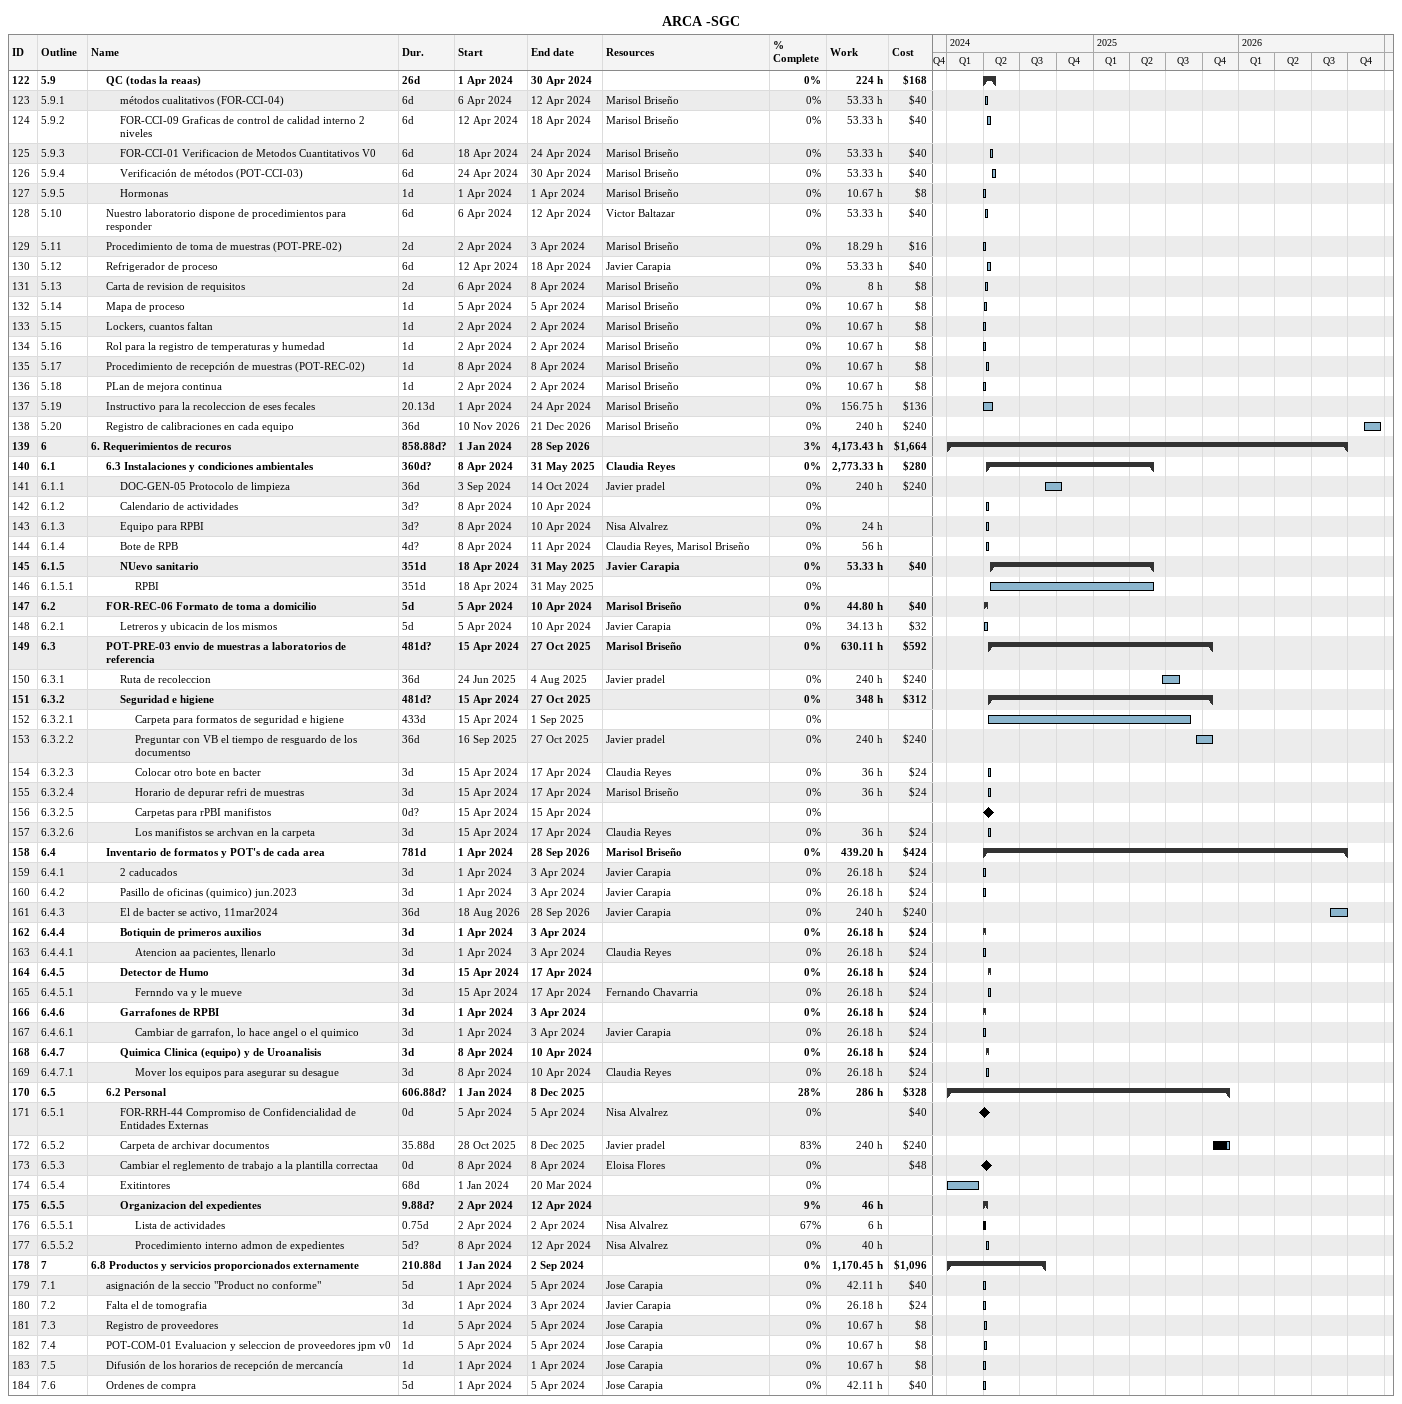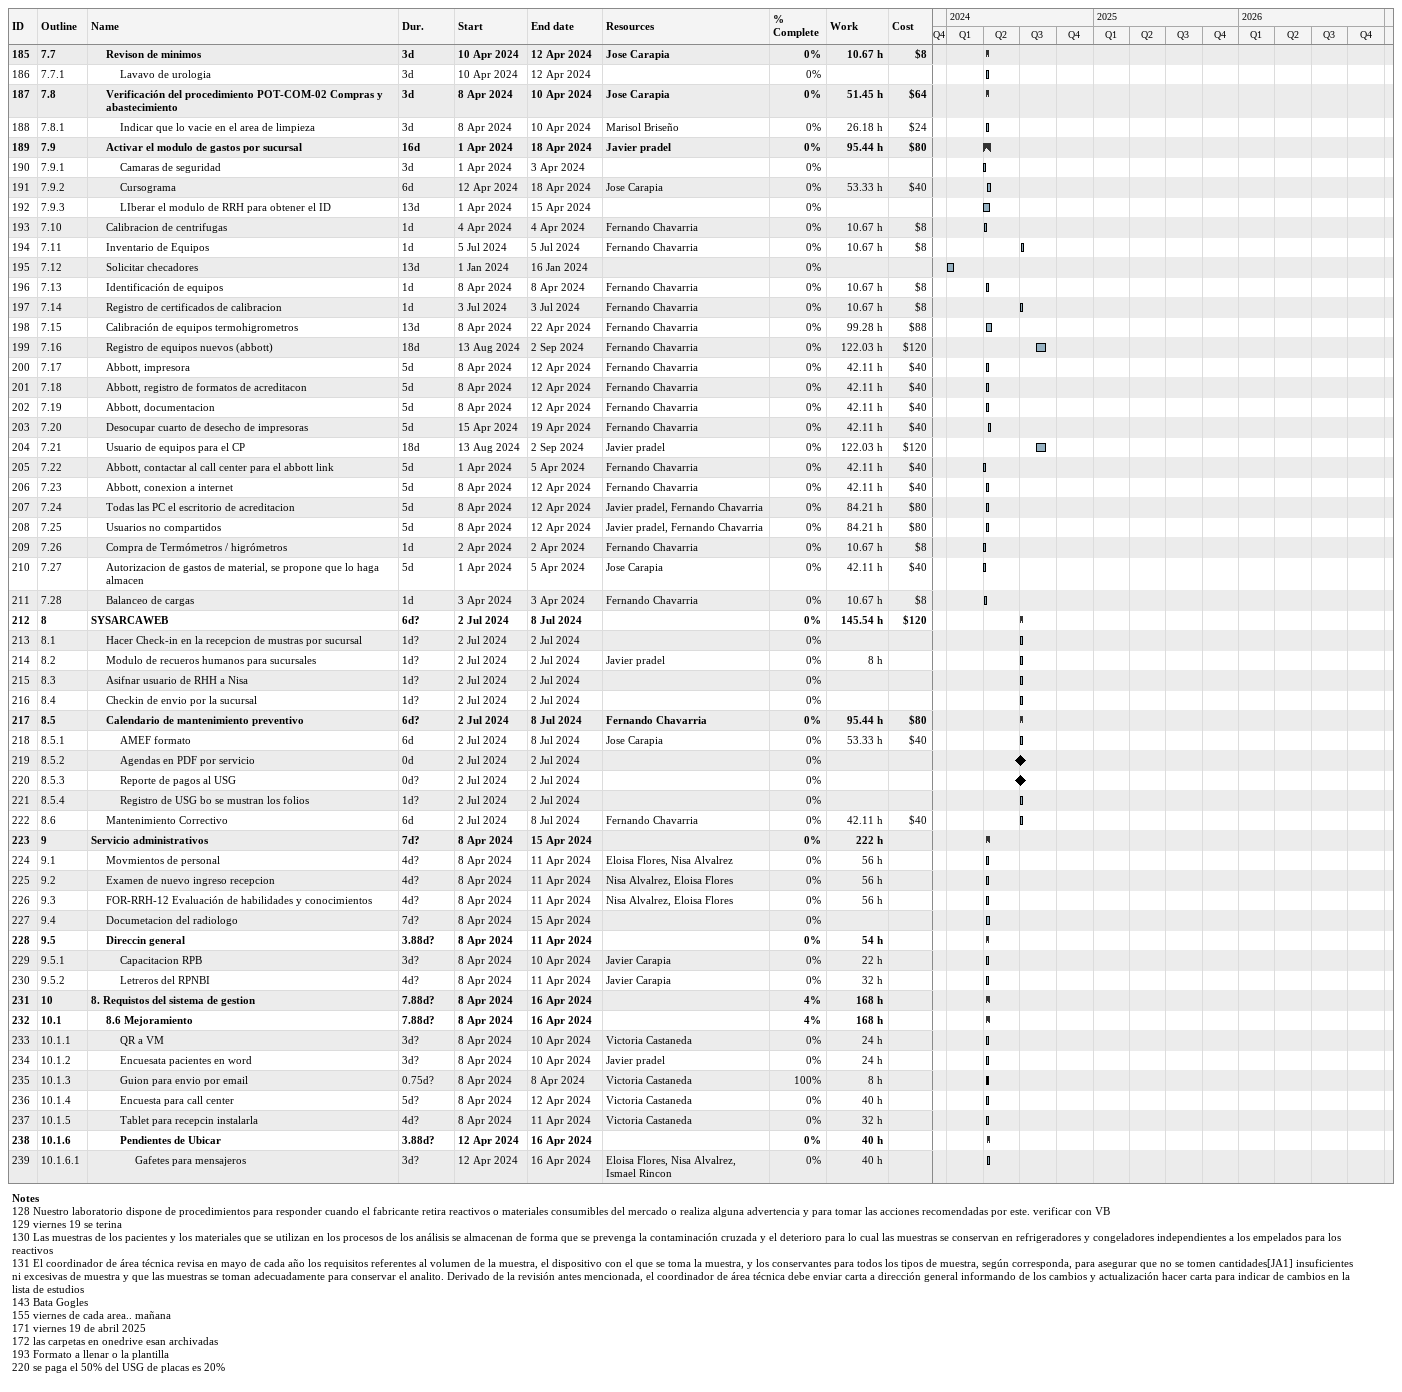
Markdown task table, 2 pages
ARCA -SGC

| ID | WBS | Task | Duration | Start | Finish | Resources | % complete | Work (h) | Cost ($) |
|---|---|---|---|---|---|---|---|---|---|
| 122 | 5.9 | **QC (todas la reaas)** | 26d | 2024-04-01 | 2024-04-30 |  | 0 | 224 | 168 |
| 123 | 5.9.1 | métodos cualitativos (FOR-CCI-04) | 6d | 2024-04-06 | 2024-04-12 | Marisol Briseño | 0 | 53.33 | 40 |
| 124 | 5.9.2 | FOR-CCI-09 Graficas de control de calidad interno 2 niveles | 6d | 2024-04-12 | 2024-04-18 | Marisol Briseño | 0 | 53.33 | 40 |
| 125 | 5.9.3 | FOR-CCI-01 Verificacion de Metodos Cuantitativos V0 | 6d | 2024-04-18 | 2024-04-24 | Marisol Briseño | 0 | 53.33 | 40 |
| 126 | 5.9.4 | Verificación de métodos (POT-CCI-03) | 6d | 2024-04-24 | 2024-04-30 | Marisol Briseño | 0 | 53.33 | 40 |
| 127 | 5.9.5 | Hormonas | 1d | 2024-04-01 | 2024-04-01 | Marisol Briseño | 0 | 10.67 | 8 |
| 128 | 5.10 | Nuestro laboratorio dispone de procedimientos para responder | 6d | 2024-04-06 | 2024-04-12 | Victor Baltazar | 0 | 53.33 | 40 |
| 129 | 5.11 | Procedimiento de toma de muestras (POT-PRE-02) | 2d | 2024-04-02 | 2024-04-03 | Marisol Briseño | 0 | 18.29 | 16 |
| 130 | 5.12 | Refrigerador de proceso | 6d | 2024-04-12 | 2024-04-18 | Javier Carapia | 0 | 53.33 | 40 |
| 131 | 5.13 | Carta de revision de requisitos | 2d | 2024-04-06 | 2024-04-08 | Marisol Briseño | 0 | 8 | 8 |
| 132 | 5.14 | Mapa de proceso | 1d | 2024-04-05 | 2024-04-05 | Marisol Briseño | 0 | 10.67 | 8 |
| 133 | 5.15 | Lockers, cuantos faltan | 1d | 2024-04-02 | 2024-04-02 | Marisol Briseño | 0 | 10.67 | 8 |
| 134 | 5.16 | Rol para la registro de temperaturas y humedad | 1d | 2024-04-02 | 2024-04-02 | Marisol Briseño | 0 | 10.67 | 8 |
| 135 | 5.17 | Procedimiento de recepción de muestras (POT-REC-02) | 1d | 2024-04-08 | 2024-04-08 | Marisol Briseño | 0 | 10.67 | 8 |
| 136 | 5.18 | PLan de mejora continua | 1d | 2024-04-02 | 2024-04-02 | Marisol Briseño | 0 | 10.67 | 8 |
| 137 | 5.19 | Instructivo para la recoleccion de eses fecales | 20.13d | 2024-04-01 | 2024-04-24 | Marisol Briseño | 0 | 156.75 | 136 |
| 138 | 5.20 | Registro de calibraciones en cada equipo | 36d | 2026-11-10 | 2026-12-21 | Marisol Briseño | 0 | 240 | 240 |
| 139 | 6 | **6. Requerimientos de recuros** | 858.88d? | 2024-01-01 | 2026-09-28 |  | 3 | 4173.43 | 1664 |
| 140 | 6.1 | **6.3 Instalaciones y condiciones ambientales** | 360d? | 2024-04-08 | 2025-05-31 | Claudia Reyes | 0 | 2773.33 | 280 |
| 141 | 6.1.1 | DOC-GEN-05 Protocolo de limpieza | 36d | 2024-09-03 | 2024-10-14 | Javier pradel | 0 | 240 | 240 |
| 142 | 6.1.2 | Calendario de actividades | 3d? | 2024-04-08 | 2024-04-10 |  | 0 |  |  |
| 143 | 6.1.3 | Equipo para RPBI | 3d? | 2024-04-08 | 2024-04-10 | Nisa Alvalrez | 0 | 24 |  |
| 144 | 6.1.4 | Bote de RPB | 4d? | 2024-04-08 | 2024-04-11 | Claudia Reyes, Marisol Briseño | 0 | 56 |  |
| 145 | 6.1.5 | **NUevo sanitario** | 351d | 2024-04-18 | 2025-05-31 | Javier Carapia | 0 | 53.33 | 40 |
| 146 | 6.1.5.1 | RPBI | 351d | 2024-04-18 | 2025-05-31 |  | 0 |  |  |
| 147 | 6.2 | **FOR-REC-06 Formato de toma a domicilio** | 5d | 2024-04-05 | 2024-04-10 | Marisol Briseño | 0 | 44.80 | 40 |
| 148 | 6.2.1 | Letreros y ubicacin de los mismos | 5d | 2024-04-05 | 2024-04-10 | Javier Carapia | 0 | 34.13 | 32 |
| 149 | 6.3 | **POT-PRE-03 envio de muestras a laboratorios de referencia** | 481d? | 2024-04-15 | 2025-10-27 | Marisol Briseño | 0 | 630.11 | 592 |
| 150 | 6.3.1 | Ruta de recoleccion | 36d | 2025-06-24 | 2025-08-04 | Javier pradel | 0 | 240 | 240 |
| 151 | 6.3.2 | **Seguridad e higiene** | 481d? | 2024-04-15 | 2025-10-27 |  | 0 | 348 | 312 |
| 152 | 6.3.2.1 | Carpeta para formatos de seguridad e higiene | 433d | 2024-04-15 | 2025-09-01 |  | 0 |  |  |
| 153 | 6.3.2.2 | Preguntar con VB el tiempo de resguardo de los documentso | 36d | 2025-09-16 | 2025-10-27 | Javier pradel | 0 | 240 | 240 |
| 154 | 6.3.2.3 | Colocar otro bote en bacter | 3d | 2024-04-15 | 2024-04-17 | Claudia Reyes | 0 | 36 | 24 |
| 155 | 6.3.2.4 | Horario de depurar refri de muestras | 3d | 2024-04-15 | 2024-04-17 | Marisol Briseño | 0 | 36 | 24 |
| 156 | 6.3.2.5 | Carpetas para rPBI manifistos | 0d? | 2024-04-15 | 2024-04-15 |  | 0 |  |  |
| 157 | 6.3.2.6 | Los manifistos se archvan en la carpeta | 3d | 2024-04-15 | 2024-04-17 | Claudia Reyes | 0 | 36 | 24 |
| 158 | 6.4 | **Inventario de formatos y POT's de cada area** | 781d | 2024-04-01 | 2026-09-28 | Marisol Briseño | 0 | 439.20 | 424 |
| 159 | 6.4.1 | 2 caducados | 3d | 2024-04-01 | 2024-04-03 | Javier Carapia | 0 | 26.18 | 24 |
| 160 | 6.4.2 | Pasillo de oficinas (quimico) jun.2023 | 3d | 2024-04-01 | 2024-04-03 | Javier Carapia | 0 | 26.18 | 24 |
| 161 | 6.4.3 | El de bacter se activo, 11mar2024 | 36d | 2026-08-18 | 2026-09-28 | Javier Carapia | 0 | 240 | 240 |
| 162 | 6.4.4 | **Botiquin de primeros auxilios** | 3d | 2024-04-01 | 2024-04-03 |  | 0 | 26.18 | 24 |
| 163 | 6.4.4.1 | Atencion aa pacientes, llenarlo | 3d | 2024-04-01 | 2024-04-03 | Claudia Reyes | 0 | 26.18 | 24 |
| 164 | 6.4.5 | **Detector de Humo** | 3d | 2024-04-15 | 2024-04-17 |  | 0 | 26.18 | 24 |
| 165 | 6.4.5.1 | Fernndo va y le mueve | 3d | 2024-04-15 | 2024-04-17 | Fernando Chavarria | 0 | 26.18 | 24 |
| 166 | 6.4.6 | **Garrafones de RPBI** | 3d | 2024-04-01 | 2024-04-03 |  | 0 | 26.18 | 24 |
| 167 | 6.4.6.1 | Cambiar de garrafon, lo hace angel o el quimico | 3d | 2024-04-01 | 2024-04-03 | Javier Carapia | 0 | 26.18 | 24 |
| 168 | 6.4.7 | **Quimica Clinica (equipo) y de Uroanalisis** | 3d | 2024-04-08 | 2024-04-10 |  | 0 | 26.18 | 24 |
| 169 | 6.4.7.1 | Mover los equipos para asegurar su desague | 3d | 2024-04-08 | 2024-04-10 | Claudia Reyes | 0 | 26.18 | 24 |
| 170 | 6.5 | **6.2 Personal** | 606.88d? | 2024-01-01 | 2025-12-08 |  | 28 | 286 | 328 |
| 171 | 6.5.1 | FOR-RRH-44 Compromiso de Confidencialidad de Entidades Externas | 0d | 2024-04-05 | 2024-04-05 | Nisa Alvalrez | 0 |  | 40 |
| 172 | 6.5.2 | Carpeta de archivar documentos | 35.88d | 2025-10-28 | 2025-12-08 | Javier pradel | 83 | 240 | 240 |
| 173 | 6.5.3 | Cambiar el reglemento de trabajo a la plantilla correctaa | 0d | 2024-04-08 | 2024-04-08 | Eloisa Flores | 0 |  | 48 |
| 174 | 6.5.4 | Exitintores | 68d | 2024-01-01 | 2024-03-20 |  | 0 |  |  |
| 175 | 6.5.5 | **Organizacion del expedientes** | 9.88d? | 2024-04-02 | 2024-04-12 |  | 9 | 46 |  |
| 176 | 6.5.5.1 | Lista de actividades | 0.75d | 2024-04-02 | 2024-04-02 | Nisa Alvalrez | 67 | 6 |  |
| 177 | 6.5.5.2 | Procedimiento interno admon de expedientes | 5d? | 2024-04-08 | 2024-04-12 | Nisa Alvalrez | 0 | 40 |  |
| 178 | 7 | **6.8 Productos y servicios proporcionados externamente** | 210.88d | 2024-01-01 | 2024-09-02 |  | 0 | 1170.45 | 1096 |
| 179 | 7.1 | asignación de la seccio "Product no conforme" | 5d | 2024-04-01 | 2024-04-05 | Jose Carapia | 0 | 42.11 | 40 |
| 180 | 7.2 | Falta el de tomografia | 3d | 2024-04-01 | 2024-04-03 | Javier Carapia | 0 | 26.18 | 24 |
| 181 | 7.3 | Registro de proveedores | 1d | 2024-04-05 | 2024-04-05 | Jose Carapia | 0 | 10.67 | 8 |
| 182 | 7.4 | POT-COM-01 Evaluacion y seleccion de proveedores jpm v0 | 1d | 2024-04-05 | 2024-04-05 | Jose Carapia | 0 | 10.67 | 8 |
| 183 | 7.5 | Difusión de los horarios de recepción de mercancía | 1d | 2024-04-01 | 2024-04-01 | Jose Carapia | 0 | 10.67 | 8 |
| 184 | 7.6 | Ordenes de compra | 5d | 2024-04-01 | 2024-04-05 | Jose Carapia | 0 | 42.11 | 40 |
| 185 | 7.7 | **Revison de minimos** | 3d | 2024-04-10 | 2024-04-12 | Jose Carapia | 0 | 10.67 | 8 |
| 186 | 7.7.1 | Lavavo de urologia | 3d | 2024-04-10 | 2024-04-12 |  | 0 |  |  |
| 187 | 7.8 | **Verificación del procedimiento POT-COM-02 Compras y abastecimiento** | 3d | 2024-04-08 | 2024-04-10 | Jose Carapia | 0 | 51.45 | 64 |
| 188 | 7.8.1 | Indicar que lo vacie en el area de limpieza | 3d | 2024-04-08 | 2024-04-10 | Marisol Briseño | 0 | 26.18 | 24 |
| 189 | 7.9 | **Activar el modulo de gastos por sucursal** | 16d | 2024-04-01 | 2024-04-18 | Javier pradel | 0 | 95.44 | 80 |
| 190 | 7.9.1 | Camaras de seguridad | 3d | 2024-04-01 | 2024-04-03 |  | 0 |  |  |
| 191 | 7.9.2 | Cursograma | 6d | 2024-04-12 | 2024-04-18 | Jose Carapia | 0 | 53.33 | 40 |
| 192 | 7.9.3 | LIberar el modulo de RRH para obtener el ID | 13d | 2024-04-01 | 2024-04-15 |  | 0 |  |  |
| 193 | 7.10 | Calibracion de centrifugas | 1d | 2024-04-04 | 2024-04-04 | Fernando Chavarria | 0 | 10.67 | 8 |
| 194 | 7.11 | Inventario de Equipos | 1d | 2024-07-05 | 2024-07-05 | Fernando Chavarria | 0 | 10.67 | 8 |
| 195 | 7.12 | Solicitar checadores | 13d | 2024-01-01 | 2024-01-16 |  | 0 |  |  |
| 196 | 7.13 | Identificación de equipos | 1d | 2024-04-08 | 2024-04-08 | Fernando Chavarria | 0 | 10.67 | 8 |
| 197 | 7.14 | Registro de certificados de calibracion | 1d | 2024-07-03 | 2024-07-03 | Fernando Chavarria | 0 | 10.67 | 8 |
| 198 | 7.15 | Calibración de equipos termohigrometros | 13d | 2024-04-08 | 2024-04-22 | Fernando Chavarria | 0 | 99.28 | 88 |
| 199 | 7.16 | Registro de equipos nuevos (abbott) | 18d | 2024-08-13 | 2024-09-02 | Fernando Chavarria | 0 | 122.03 | 120 |
| 200 | 7.17 | Abbott, impresora | 5d | 2024-04-08 | 2024-04-12 | Fernando Chavarria | 0 | 42.11 | 40 |
| 201 | 7.18 | Abbott, registro de formatos de acreditacon | 5d | 2024-04-08 | 2024-04-12 | Fernando Chavarria | 0 | 42.11 | 40 |
| 202 | 7.19 | Abbott, documentacion | 5d | 2024-04-08 | 2024-04-12 | Fernando Chavarria | 0 | 42.11 | 40 |
| 203 | 7.20 | Desocupar cuarto de desecho de impresoras | 5d | 2024-04-15 | 2024-04-19 | Fernando Chavarria | 0 | 42.11 | 40 |
| 204 | 7.21 | Usuario de equipos para el CP | 18d | 2024-08-13 | 2024-09-02 | Javier pradel | 0 | 122.03 | 120 |
| 205 | 7.22 | Abbott, contactar al call center para el abbott link | 5d | 2024-04-01 | 2024-04-05 | Fernando Chavarria | 0 | 42.11 | 40 |
| 206 | 7.23 | Abbott, conexion a internet | 5d | 2024-04-08 | 2024-04-12 | Fernando Chavarria | 0 | 42.11 | 40 |
| 207 | 7.24 | Todas las PC el escritorio de acreditacion | 5d | 2024-04-08 | 2024-04-12 | Javier pradel, Fernando Chavarria | 0 | 84.21 | 80 |
| 208 | 7.25 | Usuarios no compartidos | 5d | 2024-04-08 | 2024-04-12 | Javier pradel, Fernando Chavarria | 0 | 84.21 | 80 |
| 209 | 7.26 | Compra de Termómetros / higrómetros | 1d | 2024-04-02 | 2024-04-02 | Fernando Chavarria | 0 | 10.67 | 8 |
| 210 | 7.27 | Autorizacion de gastos de material, se propone que lo haga almacen | 5d | 2024-04-01 | 2024-04-05 | Jose Carapia | 0 | 42.11 | 40 |
| 211 | 7.28 | Balanceo de cargas | 1d | 2024-04-03 | 2024-04-03 | Fernando Chavarria | 0 | 10.67 | 8 |
| 212 | 8 | **SYSARCAWEB** | 6d? | 2024-07-02 | 2024-07-08 |  | 0 | 145.54 | 120 |
| 213 | 8.1 | Hacer Check-in en la recepcion de mustras por sucursal | 1d? | 2024-07-02 | 2024-07-02 |  | 0 |  |  |
| 214 | 8.2 | Modulo de recueros humanos para sucursales | 1d? | 2024-07-02 | 2024-07-02 | Javier pradel | 0 | 8 |  |
| 215 | 8.3 | Asifnar usuario de RHH a Nisa | 1d? | 2024-07-02 | 2024-07-02 |  | 0 |  |  |
| 216 | 8.4 | Checkin de envio por la sucursal | 1d? | 2024-07-02 | 2024-07-02 |  | 0 |  |  |
| 217 | 8.5 | **Calendario de mantenimiento preventivo** | 6d? | 2024-07-02 | 2024-07-08 | Fernando Chavarria | 0 | 95.44 | 80 |
| 218 | 8.5.1 | AMEF formato | 6d | 2024-07-02 | 2024-07-08 | Jose Carapia | 0 | 53.33 | 40 |
| 219 | 8.5.2 | Agendas en PDF por servicio | 0d | 2024-07-02 | 2024-07-02 |  | 0 |  |  |
| 220 | 8.5.3 | Reporte de pagos al USG | 0d? | 2024-07-02 | 2024-07-02 |  | 0 |  |  |
| 221 | 8.5.4 | Registro de USG bo se mustran los folios | 1d? | 2024-07-02 | 2024-07-02 |  | 0 |  |  |
| 222 | 8.6 | Mantenimiento Correctivo | 6d | 2024-07-02 | 2024-07-08 | Fernando Chavarria | 0 | 42.11 | 40 |
| 223 | 9 | **Servicio administrativos** | 7d? | 2024-04-08 | 2024-04-15 |  | 0 | 222 |  |
| 224 | 9.1 | Movmientos de personal | 4d? | 2024-04-08 | 2024-04-11 | Eloisa Flores, Nisa Alvalrez | 0 | 56 |  |
| 225 | 9.2 | Examen de nuevo ingreso recepcion | 4d? | 2024-04-08 | 2024-04-11 | Nisa Alvalrez, Eloisa Flores | 0 | 56 |  |
| 226 | 9.3 | FOR-RRH-12 Evaluación de habilidades y conocimientos | 4d? | 2024-04-08 | 2024-04-11 | Nisa Alvalrez, Eloisa Flores | 0 | 56 |  |
| 227 | 9.4 | Documetacion del radiologo | 7d? | 2024-04-08 | 2024-04-15 |  | 0 |  |  |
| 228 | 9.5 | **Direccin general** | 3.88d? | 2024-04-08 | 2024-04-11 |  | 0 | 54 |  |
| 229 | 9.5.1 | Capacitacion RPB | 3d? | 2024-04-08 | 2024-04-10 | Javier Carapia | 0 | 22 |  |
| 230 | 9.5.2 | Letreros del RPNBI | 4d? | 2024-04-08 | 2024-04-11 | Javier Carapia | 0 | 32 |  |
| 231 | 10 | **8. Requistos del sistema de gestion** | 7.88d? | 2024-04-08 | 2024-04-16 |  | 4 | 168 |  |
| 232 | 10.1 | **8.6 Mejoramiento** | 7.88d? | 2024-04-08 | 2024-04-16 |  | 4 | 168 |  |
| 233 | 10.1.1 | QR a VM | 3d? | 2024-04-08 | 2024-04-10 | Victoria Castaneda | 0 | 24 |  |
| 234 | 10.1.2 | Encuesata pacientes en word | 3d? | 2024-04-08 | 2024-04-10 | Javier pradel | 0 | 24 |  |
| 235 | 10.1.3 | Guion para envio por email | 0.75d? | 2024-04-08 | 2024-04-08 | Victoria Castaneda | 100 | 8 |  |
| 236 | 10.1.4 | Encuesta para call center | 5d? | 2024-04-08 | 2024-04-12 | Victoria Castaneda | 0 | 40 |  |
| 237 | 10.1.5 | Tablet para recepcin instalarla | 4d? | 2024-04-08 | 2024-04-11 | Victoria Castaneda | 0 | 32 |  |
| 238 | 10.1.6 | **Pendientes de Ubicar** | 3.88d? | 2024-04-12 | 2024-04-16 |  | 0 | 40 |  |
| 239 | 10.1.6.1 | Gafetes para mensajeros | 3d? | 2024-04-12 | 2024-04-16 | Eloisa Flores, Nisa Alvalrez, Ismael Rincon | 0 | 40 |  |

Notes
- 128: Nuestro laboratorio dispone de procedimientos para responder cuando el fabricante retira reactivos o materiales consumibles del mercado o realiza alguna advertencia y para tomar las acciones recomendadas por este. verificar con VB
- 129: viernes 19 se terina
- 130: Las muestras de los pacientes y los materiales que se utilizan en los procesos de los análisis se almacenan de forma que se prevenga la contaminación cruzada y el deterioro para lo cual las muestras se conservan en refrigeradores y congeladores independientes a los empelados para los reactivos
- 131: El coordinador de área técnica revisa en mayo de cada año los requisitos referentes al volumen de la muestra, el dispositivo con el que se toma la muestra, y los conservantes para todos los tipos de muestra, según corresponda, para asegurar que no se tomen cantidades[JA1] insuficientes ni excesivas de muestra y que las muestras se toman adecuadamente para conservar el analito. Derivado de la revisión antes mencionada, el coordinador de área técnica debe enviar carta a dirección general informando de los cambios y actualización hacer carta para indicar de cambios en la lista de estudios
- 143: Bata Gogles
- 155: viernes de cada area.. mañana
- 171: viernes 19 de abril 2025
- 172: las carpetas en onedrive esan archivadas
- 193: Formato a llenar o la plantilla
- 220: se paga el 50% del USG de placas es 20%
